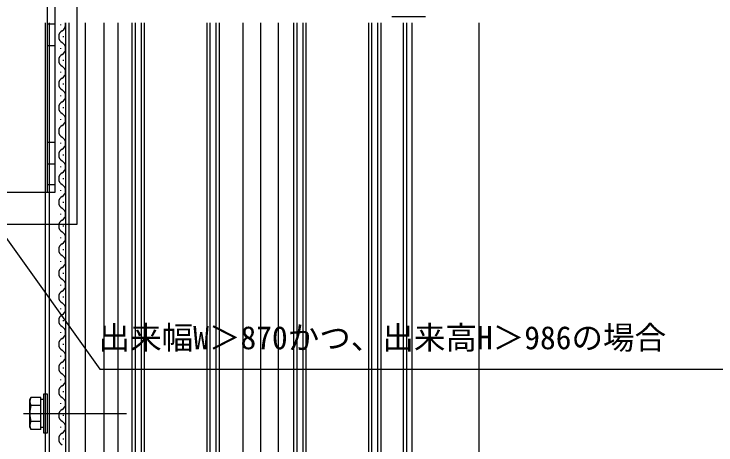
# Model space of a CAD drawing. Units: millimetres, scale not verified. Extents: x -525 to 525, y -783 to 778.
# Drawn here: x -92.4 to 85.6, y 110.6 to 219.8 of the extents above; entities that cross this region are included whole.
import ezdxf
from ezdxf.enums import TextEntityAlignment as Align

# ---------------------------------------------------------------- set-up
doc = ezdxf.new("R2010")
doc.units = ezdxf.units.MM
doc.header["$LTSCALE"] = 4
for name, color, linetype in [('0-1_USER1', 3, 'Continuous'), ('0-4_YKK_12', 2, 'Continuous'), ('0-5_YKK_13', 4, 'Continuous'), ('0-6_YKK_D', 6, 'Continuous')]:
    doc.layers.add(name, color=color, linetype=linetype)
doc.styles.add('ＭＳ ゴシック', font='')
doc.styles.get('ＭＳ ゴシック').set_extended_font_data('MS Gothic')

msp = doc.modelspace()

# ---------------------------------------------------------------- linework, layer by layer
at = {"layer": '0-1_USER1'}
msp.add_lwpolyline([(-181.054, 230.682), (-76.443, 230.682), (-76.443, 166.452), (-181.054, 166.452)], close=True, dxfattribs=at)
at = {"layer": '0-4_YKK_12'}
for p, q in [((11.92, 219.06), (3.398, 219.06)), ((-84.5, 217.56), (-84.5, -7.938)), ((-83.5, 217.56), (-83.5, 25.06)), ((-80.56, 216.96), (-80.56, 217.16)), ((-79.3, 217.56), (-79.3, 60.56)), ((-78.5, 217.56), (-78.5, 60.56)), ((-74.3, 60.56), (-74.3, 217.56)), ((-69.5, 25.06), (-69.5, 217.56)), ((-66, 43.06), (-66, 217.56)), ((-61.7, 217.56), (-61.7, 75.06)), ((-60.1, 75.06), (-60.1, 217.56)), ((-59.4, 217.56), (-59.4, 75.06)), ((-42.7, 217.56), (-42.7, 75.06)), ((-41.1, 75.06), (-41.1, 217.56)), ((-40.4, 217.56), (-40.4, 75.06)), ((-34.3, 65.279), (-34.3, 217.56)), ((-29.8, 43.06), (-29.8, 217.56)), ((-25.3, 43.06), (-25.3, 217.56)), ((-20.7, 217.56), (-20.7, 75.06)), ((-19.1, 75.06), (-19.1, 217.56)), ((-18.4, 217.56), (-18.4, 75.06)), ((-1.7, 217.56), (-1.7, 75.06)), ((-0.1, 75.06), (-0.1, 217.56)), ((0.6, 217.56), (0.6, 75.06)), ((6.3, 217.56), (6.3, 43.06)), ((7.1, 217.56), (7.1, 49.06)), ((8.5, 217.56), (8.5, 49.06)), ((25.5, 217.56), (25.5, 49.06)), ((-79.8, 213.96), (-79.8, 214.16)), ((-80.56, 210.96), (-80.56, 211.16)), ((-79.8, 207.96), (-79.8, 208.16)), ((-80.56, 204.96), (-80.56, 205.16)), ((-79.8, 201.96), (-79.8, 202.16)), ((-80.56, 198.96), (-80.56, 199.16)), ((-79.8, 195.96), (-79.8, 196.16)), ((-80.56, 192.96), (-80.56, 193.16)), ((-80.56, 186.96), (-80.56, 187.16)), ((-79.8, 183.96), (-79.8, 184.16)), ((-80.56, 180.96), (-80.56, 181.16)), ((-79.8, 177.96), (-79.8, 178.16)), ((-80.56, 174.96), (-80.56, 175.16)), ((-79.8, 171.96), (-79.8, 172.16)), ((-80.56, 168.96), (-80.56, 169.16)), ((-79.8, 165.96), (-79.8, 166.16)), ((-80.56, 162.96), (-80.56, 163.16)), ((-79.8, 159.96), (-79.8, 160.16)), ((-80.56, 156.96), (-80.56, 157.16)), ((-79.8, 153.96), (-79.8, 154.16)), ((-80.56, 150.96), (-80.56, 151.16)), ((-79.8, 147.96), (-79.8, 148.16)), ((-80.56, 144.96), (-80.56, 145.16)), ((-79.8, 141.96), (-79.8, 142.16)), ((-80.56, 138.96), (-80.56, 139.16)), ((-79.8, 135.96), (-79.8, 136.16)), ((-80.56, 132.96), (-80.56, 133.16)), ((-79.8, 129.96), (-79.8, 130.16)), ((-80.56, 126.96), (-80.56, 127.16)), ((-79.8, 123.96), (-79.8, 124.16)), ((-80.56, 120.96), (-80.56, 121.16)), ((-79.8, 117.96), (-79.8, 118.16)), ((-80.56, 114.96), (-80.56, 115.16)), ((-79.8, 111.96), (-79.8, 112.16))]:
    msp.add_line(p, q, dxfattribs=at)
for points in [[(-59.4, 75.06), (-62.4, 75.06), (-62.4, 217.56)], [(-40.4, 75.06), (-43.4, 75.06), (-43.4, 217.56)], [(-18.4, 75.06), (-21.4, 75.06), (-21.4, 217.56)], [(0.6, 75.06), (-2.4, 75.06), (-2.4, 217.56)]]:
    msp.add_lwpolyline(points, dxfattribs=at)
for centre, start, end in [((-81.019, 217.06), 299.20254, 16.91606), ((-79.342, 214.06), 119.20254, 240.79746), ((-81.019, 211.06), 299.20254, 60.79746), ((-79.342, 208.06), 119.20254, 240.79746), ((-81.019, 205.06), 299.20254, 60.79746), ((-79.342, 202.06), 119.20254, 240.79746), ((-81.019, 199.06), 299.20254, 60.79746), ((-79.342, 196.06), 119.20254, 240.79746), ((-81.019, 193.06), 299.20254, 60.79746), ((-79.342, 190.06), 119.20254, 240.79746), ((-81.019, 187.06), 299.20254, 60.79746), ((-79.342, 184.06), 119.20254, 240.79746), ((-81.019, 181.06), 299.20254, 60.79746), ((-79.342, 178.06), 119.20254, 240.79746), ((-81.019, 175.06), 299.20254, 60.79746), ((-79.342, 172.06), 119.20254, 240.79746), ((-81.019, 169.06), 299.20254, 60.79746), ((-79.342, 166.06), 119.20254, 240.79746), ((-81.019, 163.06), 299.20254, 60.79746), ((-79.342, 160.06), 119.20254, 240.79746), ((-81.019, 157.06), 299.20254, 60.79746), ((-79.342, 154.06), 119.20254, 240.79746), ((-81.019, 151.06), 299.20254, 60.79746), ((-79.342, 148.06), 119.20254, 240.79746), ((-81.019, 145.06), 299.20254, 60.79746), ((-79.342, 142.06), 119.20254, 240.79746), ((-81.019, 139.06), 299.20254, 60.79746), ((-79.342, 136.06), 119.20254, 240.79746), ((-81.019, 133.06), 299.20254, 60.79746), ((-79.342, 130.06), 119.20254, 240.79746), ((-81.019, 127.06), 299.20254, 60.79746), ((-79.342, 124.06), 119.20254, 240.79746), ((-81.019, 121.06), 299.20254, 60.79746), ((-79.342, 118.06), 119.20254, 240.79746), ((-81.019, 115.06), 299.20254, 60.79746), ((-79.342, 112.06), 119.20254, 240.79746)]:
    msp.add_arc(centre, 1.718, start, end, dxfattribs=at)
at = {"layer": '0-5_YKK_13'}
for p, q in [((-84, 224.56), (-84, 174.56)), ((-82, 224.56), (-82, 174.56)), ((-84, 217.31), (-82, 217.31)), ((-84, 211.81), (-82, 211.81)), ((-84, 187.31), (-82, 187.31)), ((-84, 181.81), (-82, 181.81)), ((-84, 176.56), (-82, 176.56)), ((-82, 174.56), (-96, 174.56)), ((-88.4, 122.06), (-88.088, 122.602)), ((-88.4, 115.06), (-88.4, 122.06)), ((-85.6, 122.602), (-88.088, 122.602)), ((-85.6, 114.519), (-85.6, 122.602)), ((-85.6, 115.06), (-85.6, 122.06)), ((-84.8, 122.06), (-85.6, 122.06)), ((-85.6, 120.581), (-88.088, 120.581)), ((-90.012, 118.56), (-63.877, 118.56)), ((-88.5, 118.56), (-77, 118.56)), ((-85.6, 116.54), (-88.088, 116.54)), ((-88.4, 115.06), (-88.088, 114.519)), ((-85.6, 114.519), (-88.088, 114.519))]:
    msp.add_line(p, q, dxfattribs=at)
msp.add_lwpolyline([(-84, 123.56), (-84, 113.56), (-84.8, 113.56), (-84.8, 123.56)], close=True, dxfattribs=at)
msp.add_lwpolyline([(-85.6, 115.06), (-84.8, 115.06), (-84.8, 122.06)], dxfattribs=at)
for centre, radius, start, end in [((-86.611, 121.591), 1.789, 145.61575, 214.38425), ((-81.713, 118.56), 6.687, 162.41205, 197.58795), ((-86.611, 115.529), 1.789, 145.61575, 214.38425)]:
    msp.add_arc(centre, radius, start, end, dxfattribs=at)
at = {"layer": '0-6_YKK_D'}
msp.add_lwpolyline([(-96.811, 166.452), (-95.329, 164.376), (-70.631, 129.781), (138.931, 129.781)], dxfattribs=at)

# ---------------------------------------------------------------- texts
at = {"layer": '0-6_YKK_D', "style": 'ＭＳ ゴシック'}
msp.add_text('出来幅W＞870かつ、出来高H＞986の場合', height=5.865, dxfattribs=at).set_placement((-70.951, 133.061), align=Align.BOTTOM_LEFT)

doc.saveas('drawing.dxf')
